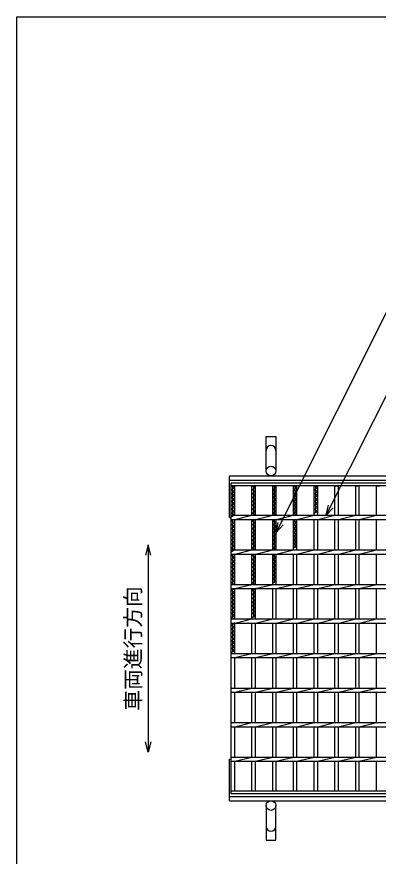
# Model space of a CAD drawing. Units: millimetres, scale not verified. Extents: x -1820 to 1731, y -1282 to 1054.
# Drawn here: x -1729 to -1206, y -161 to 1054 of the extents above; entities that cross this region are included whole.
import ezdxf
from ezdxf.enums import TextEntityAlignment as Align

# ---------------------------------------------------------------- set-up
doc = ezdxf.new("R2010")
doc.units = ezdxf.units.MM
doc.header["$LTSCALE"] = 10
for name, color, linetype, lineweight in [('0_2', 150, 'Continuous', 25), ('16', 3, 'Continuous', 25), ('19', 6, 'Continuous', 25), ('22', 4, 'Continuous', 25)]:
    doc.layers.add(name, color=color, linetype=linetype, lineweight=lineweight)
doc.styles.add('ベクトル', font='')
doc.styles.get('ベクトル').set_extended_font_data('ベクトル')

msp = doc.modelspace()

# ---------------------------------------------------------------- linework, layer by layer
at = {"layer": '0_2'}
for p, q in [((-1729, -1146.5), (-1729, 1053.5)), ((-1729, 1053.5), (1731, 1053.5))]:
    msp.add_line(p, q, dxfattribs=at)
at = {"layer": '0_2', "color": 4}
for p, q in [((-1539, 289.33), (-1543, 274.33)), ((-1535, 274.33), (-1539, 289.33)), ((-1539, 289.33), (-1539, -10.67)), ((-1539, -10.67), (-1543, 4.33)), ((-1535, 4.33), (-1539, -10.67))]:
    msp.add_line(p, q, dxfattribs=at)
at = {"layer": '16'}
for p, q in [((-1419, 379), (-424, 379)), ((-1419, 374.5), (-1419, 379)), ((-424, 374.5), (-1419, 374.5)), ((-1419, -66.5), (-1419, 374.5)), ((-1419, 374.5), (-1414, 374.5)), ((-1414, 371.7), (-1419, 374.5)), ((-1419, 368.9), (-1414, 371.7)), ((-1414, 366.1), (-1419, 368.9)), ((-1419, 363.3), (-1414, 366.1)), ((-1416.5, 332), (-1416.5, 374.5)), ((-1414, 332), (-1414, 374.5)), ((-1389, 332), (-1389, 374.5)), ((-1389, 374.5), (-1384, 374.5)), ((-1384, 371.7), (-1389, 374.5)), ((-1389, 368.9), (-1384, 371.7)), ((-1384, 366.1), (-1389, 368.9)), ((-1389, 363.3), (-1384, 366.1)), ((-1386.5, 332), (-1386.5, 374.5)), ((-1384, 332), (-1384, 374.5)), ((-1359, 332), (-1359, 374.5)), ((-1359, 374.5), (-1354, 374.5)), ((-1354, 371.7), (-1359, 374.5)), ((-1359, 368.9), (-1354, 371.7)), ((-1354, 366.1), (-1359, 368.9)), ((-1359, 363.3), (-1354, 366.1)), ((-1356.5, 332), (-1356.5, 374.5)), ((-1354, 332), (-1354, 374.5)), ((-1329, 332), (-1329, 374.5)), ((-1329, 374.5), (-1324, 374.5)), ((-1324, 371.7), (-1329, 374.5)), ((-1329, 368.9), (-1324, 371.7)), ((-1324, 366.1), (-1329, 368.9)), ((-1329, 363.3), (-1324, 366.1)), ((-1326.5, 332), (-1326.5, 374.5)), ((-1324, 332), (-1324, 374.5)), ((-1299, 332), (-1299, 374.5)), ((-1299, 374.5), (-1294, 374.5)), ((-1294, 371.7), (-1299, 374.5)), ((-1299, 368.9), (-1294, 371.7)), ((-1294, 366.1), (-1299, 368.9)), ((-1299, 363.3), (-1294, 366.1)), ((-1296.5, 335.3), (-1296.5, 374.5)), ((-1294, 332), (-1294, 374.5)), ((-1269, 332), (-1269, 374.5)), ((-1269, 374.5), (-1264, 374.5)), ((-1264, 332), (-1264, 374.5)), ((-1239, 332), (-1239, 374.5)), ((-1239, 374.5), (-1234, 374.5)), ((-1234, 332), (-1234, 374.5)), ((-1209, 332), (-1209, 374.5)), ((-1209, 374.5), (-1204, 374.5)), ((-1414, 360.5), (-1419, 363.3)), ((-1419, 357.7), (-1414, 360.5)), ((-1414, 354.9), (-1419, 357.7)), ((-1419, 352.1), (-1414, 354.9)), ((-1384, 360.5), (-1389, 363.3)), ((-1389, 357.7), (-1384, 360.5)), ((-1384, 354.9), (-1389, 357.7)), ((-1389, 352.1), (-1384, 354.9)), ((-1354, 360.5), (-1359, 363.3)), ((-1359, 357.7), (-1354, 360.5)), ((-1354, 354.9), (-1359, 357.7)), ((-1359, 352.1), (-1354, 354.9)), ((-1324, 360.5), (-1329, 363.3)), ((-1329, 357.7), (-1324, 360.5)), ((-1324, 354.9), (-1329, 357.7)), ((-1329, 352.1), (-1324, 354.9)), ((-1294, 360.5), (-1299, 363.3)), ((-1299, 357.7), (-1294, 360.5)), ((-1294, 354.9), (-1299, 357.7)), ((-1299, 352.1), (-1294, 354.9)), ((-1414, 349.3), (-1419, 352.1)), ((-1419, 346.5), (-1414, 349.3)), ((-1414, 343.7), (-1419, 346.5)), ((-1419, 340.9), (-1414, 343.7)), ((-1414, 338.1), (-1419, 340.9)), ((-1384, 349.3), (-1389, 352.1)), ((-1389, 346.5), (-1384, 349.3)), ((-1384, 343.7), (-1389, 346.5)), ((-1389, 340.9), (-1384, 343.7)), ((-1384, 338.1), (-1389, 340.9)), ((-1354, 349.3), (-1359, 352.1)), ((-1359, 346.5), (-1354, 349.3)), ((-1354, 343.7), (-1359, 346.5)), ((-1359, 340.9), (-1354, 343.7)), ((-1354, 338.1), (-1359, 340.9)), ((-1324, 349.3), (-1329, 352.1)), ((-1329, 346.5), (-1324, 349.3)), ((-1324, 343.7), (-1329, 346.5)), ((-1329, 340.9), (-1324, 343.7)), ((-1324, 338.1), (-1329, 340.9)), ((-1294, 349.3), (-1299, 352.1)), ((-1299, 346.5), (-1294, 349.3)), ((-1294, 343.7), (-1299, 346.5)), ((-1299, 340.9), (-1294, 343.7)), ((-1294, 338.1), (-1299, 340.9)), ((-1419, 335.3), (-1414, 338.1)), ((-1414, 332.5), (-1419, 335.3)), ((-1419, 329.7), (-1414, 332.5)), ((-1419, 332), (-424, 332)), ((-1419, 326), (-1419, 332)), ((-1414, 326), (-1389, 332)), ((-1389, 335.3), (-1384, 338.1)), ((-1384, 332.5), (-1389, 335.3)), ((-1384.89, 332), (-1384, 332.5)), ((-1384, 326), (-1359, 332)), ((-1359, 335.3), (-1354, 338.1)), ((-1354, 332.5), (-1359, 335.3)), ((-1354.89, 332), (-1354, 332.5)), ((-1354, 326), (-1329, 332)), ((-1329, 335.3), (-1324, 338.1)), ((-1324, 332.5), (-1329, 335.3)), ((-1324.89, 332), (-1324, 332.5)), ((-1324, 326), (-1299, 332)), ((-1299, 335.3), (-1294, 338.1)), ((-1294, 326), (-1269, 332)), ((-1264, 326), (-1239, 332)), ((-1234, 326), (-1209, 332)), ((-1419, 326), (-424, 326)), ((-1419, 324.1), (-1415.61, 326)), ((-1414, 321.3), (-1419, 324.1)), ((-1419, 318.5), (-1414, 321.3)), ((-1414, 315.7), (-1419, 318.5)), ((-1416.5, 282), (-1416.5, 326)), ((-1414, 282), (-1414, 326)), ((-1389, 282), (-1389, 326)), ((-1389, 324.1), (-1385.61, 326)), ((-1384, 321.3), (-1389, 324.1)), ((-1389, 318.5), (-1384, 321.3)), ((-1384, 315.7), (-1389, 318.5)), ((-1386.5, 282), (-1386.5, 326)), ((-1384, 282), (-1384, 326)), ((-1359, 282), (-1359, 326)), ((-1359, 324.1), (-1355.61, 326)), ((-1354, 321.3), (-1359, 324.1)), ((-1359, 318.5), (-1354, 321.3)), ((-1354, 315.7), (-1359, 318.5)), ((-1356.5, 282), (-1356.5, 326)), ((-1354, 282), (-1354, 326)), ((-1329, 282), (-1329, 326)), ((-1329, 324.1), (-1325.61, 326)), ((-1324, 321.3), (-1329, 324.1)), ((-1329, 318.5), (-1324, 321.3)), ((-1324, 315.7), (-1329, 318.5)), ((-1326.5, 284.9), (-1326.5, 326)), ((-1324, 282), (-1324, 326)), ((-1299, 282), (-1299, 326)), ((-1294, 282), (-1294, 326)), ((-1269, 282), (-1269, 326)), ((-1264, 282), (-1264, 326)), ((-1239, 282), (-1239, 326)), ((-1234, 282), (-1234, 326)), ((-1209, 282), (-1209, 326)), ((-1419, 312.9), (-1414, 315.7)), ((-1414, 310.1), (-1419, 312.9)), ((-1419, 307.3), (-1414, 310.1)), ((-1414, 304.5), (-1419, 307.3)), ((-1419, 301.7), (-1414, 304.5)), ((-1389, 312.9), (-1384, 315.7)), ((-1384, 310.1), (-1389, 312.9)), ((-1389, 307.3), (-1384, 310.1)), ((-1384, 304.5), (-1389, 307.3)), ((-1389, 301.7), (-1384, 304.5)), ((-1359, 312.9), (-1354, 315.7)), ((-1354, 310.1), (-1359, 312.9)), ((-1359, 307.3), (-1354, 310.1)), ((-1354, 304.5), (-1359, 307.3)), ((-1359, 301.7), (-1354, 304.5)), ((-1329, 312.9), (-1324, 315.7)), ((-1324, 310.1), (-1329, 312.9)), ((-1329, 307.3), (-1324, 310.1)), ((-1324, 304.5), (-1329, 307.3)), ((-1329, 301.7), (-1324, 304.5)), ((-1414, 298.9), (-1419, 301.7)), ((-1419, 296.1), (-1414, 298.9)), ((-1414, 293.3), (-1419, 296.1)), ((-1419, 290.5), (-1414, 293.3)), ((-1384, 298.9), (-1389, 301.7)), ((-1389, 296.1), (-1384, 298.9)), ((-1384, 293.3), (-1389, 296.1)), ((-1389, 290.5), (-1384, 293.3)), ((-1354, 298.9), (-1359, 301.7)), ((-1359, 296.1), (-1354, 298.9)), ((-1354, 293.3), (-1359, 296.1)), ((-1359, 290.5), (-1354, 293.3)), ((-1324, 298.9), (-1329, 301.7)), ((-1329, 296.1), (-1324, 298.9)), ((-1324, 293.3), (-1329, 296.1)), ((-1329, 290.5), (-1324, 293.3)), ((-1414, 287.7), (-1419, 290.5)), ((-1419, 284.9), (-1414, 287.7)), ((-1414, 282.1), (-1419, 284.9)), ((-1419, 279.3), (-1414, 282.1)), ((-1419, 282), (-424, 282)), ((-1419, 276), (-1419, 282)), ((-1414, 276), (-1389, 282)), ((-1384, 287.7), (-1389, 290.5)), ((-1389, 284.9), (-1384, 287.7)), ((-1384, 282.1), (-1389, 284.9)), ((-1384.18, 282), (-1384, 282.1)), ((-1384, 276), (-1359, 282)), ((-1354, 287.7), (-1359, 290.5)), ((-1359, 284.9), (-1354, 287.7)), ((-1354, 282.1), (-1359, 284.9)), ((-1354.18, 282), (-1354, 282.1)), ((-1354, 276), (-1329, 282)), ((-1324, 287.7), (-1329, 290.5)), ((-1329, 284.9), (-1324, 287.7)), ((-1324, 276), (-1299, 282)), ((-1294, 276), (-1269, 282)), ((-1264, 276), (-1239, 282)), ((-1234, 276), (-1209, 282)), ((-1419, 276), (-424, 276)), ((-1419, 273.7), (-1414.89, 276)), ((-1414, 270.9), (-1419, 273.7)), ((-1419, 268.1), (-1414, 270.9)), ((-1414, 265.3), (-1419, 268.1)), ((-1416.5, 232), (-1416.5, 276)), ((-1414, 232), (-1414, 276)), ((-1389, 232), (-1389, 276)), ((-1389, 273.7), (-1384.89, 276)), ((-1384, 270.9), (-1389, 273.7)), ((-1389, 268.1), (-1384, 270.9)), ((-1384, 265.3), (-1389, 268.1)), ((-1386.5, 232), (-1386.5, 276)), ((-1384, 232), (-1384, 276)), ((-1359, 232), (-1359, 276)), ((-1359, 273.7), (-1354.89, 276)), ((-1354, 270.9), (-1359, 273.7)), ((-1359, 268.1), (-1354, 270.9)), ((-1354, 265.3), (-1359, 268.1)), ((-1356.5, 234.5), (-1356.5, 276)), ((-1354, 232), (-1354, 276)), ((-1329, 232), (-1329, 276)), ((-1324, 232), (-1324, 276)), ((-1299, 232), (-1299, 276)), ((-1294, 232), (-1294, 276)), ((-1269, 232), (-1269, 276)), ((-1264, 232), (-1264, 276)), ((-1239, 232), (-1239, 276)), ((-1234, 232), (-1234, 276)), ((-1209, 232), (-1209, 276)), ((-1419, 262.5), (-1414, 265.3)), ((-1414, 259.7), (-1419, 262.5)), ((-1419, 256.9), (-1414, 259.7)), ((-1414, 254.1), (-1419, 256.9)), ((-1389, 262.5), (-1384, 265.3)), ((-1384, 259.7), (-1389, 262.5)), ((-1389, 256.9), (-1384, 259.7)), ((-1384, 254.1), (-1389, 256.9)), ((-1359, 262.5), (-1354, 265.3)), ((-1354, 259.7), (-1359, 262.5)), ((-1359, 256.9), (-1354, 259.7)), ((-1354, 254.1), (-1359, 256.9)), ((-1419, 251.3), (-1414, 254.1)), ((-1414, 248.5), (-1419, 251.3)), ((-1419, 245.7), (-1414, 248.5)), ((-1414, 242.9), (-1419, 245.7)), ((-1389, 251.3), (-1384, 254.1)), ((-1384, 248.5), (-1389, 251.3)), ((-1389, 245.7), (-1384, 248.5)), ((-1384, 242.9), (-1389, 245.7)), ((-1359, 251.3), (-1354, 254.1)), ((-1354, 248.5), (-1359, 251.3)), ((-1359, 245.7), (-1354, 248.5)), ((-1354, 242.9), (-1359, 245.7)), ((-1419, 240.1), (-1414, 242.9)), ((-1414, 237.3), (-1419, 240.1)), ((-1419, 234.5), (-1414, 237.3)), ((-1414.54, 232), (-1419, 234.5)), ((-1419, 232), (-424, 232)), ((-1419, 226), (-1419, 232)), ((-1414, 226), (-1389, 232)), ((-1389, 240.1), (-1384, 242.9)), ((-1384, 237.3), (-1389, 240.1)), ((-1389, 234.5), (-1384, 237.3)), ((-1384.54, 232), (-1389, 234.5)), ((-1384, 226), (-1359, 232)), ((-1359, 240.1), (-1354, 242.9)), ((-1354, 237.3), (-1359, 240.1)), ((-1359, 234.5), (-1354, 237.3)), ((-1354, 226), (-1329, 232)), ((-1324, 226), (-1299, 232)), ((-1294, 226), (-1269, 232)), ((-1264, 226), (-1239, 232)), ((-1234, 226), (-1209, 232)), ((-1419, 226), (-424, 226)), ((-1419, 223.3), (-1414.18, 226)), ((-1414, 220.5), (-1419, 223.3)), ((-1419, 217.7), (-1414, 220.5)), ((-1416.5, 182), (-1416.5, 226)), ((-1414, 182), (-1414, 226)), ((-1389, 182), (-1389, 226)), ((-1389, 223.3), (-1384.18, 226)), ((-1384, 220.5), (-1389, 223.3)), ((-1389, 217.7), (-1384, 220.5)), ((-1386.5, 184.1), (-1386.5, 226)), ((-1384, 182), (-1384, 226)), ((-1359, 182), (-1359, 226)), ((-1354, 182), (-1354, 226)), ((-1329, 182), (-1329, 226)), ((-1324, 182), (-1324, 226)), ((-1299, 182), (-1299, 226)), ((-1294, 182), (-1294, 226)), ((-1269, 182), (-1269, 226)), ((-1264, 182), (-1264, 226)), ((-1239, 182), (-1239, 226)), ((-1234, 182), (-1234, 226)), ((-1209, 182), (-1209, 226)), ((-1414, 214.9), (-1419, 217.7)), ((-1419, 212.1), (-1414, 214.9)), ((-1414, 209.3), (-1419, 212.1)), ((-1419, 206.5), (-1414, 209.3)), ((-1384, 214.9), (-1389, 217.7)), ((-1389, 212.1), (-1384, 214.9)), ((-1384, 209.3), (-1389, 212.1)), ((-1389, 206.5), (-1384, 209.3)), ((-1414, 203.7), (-1419, 206.5)), ((-1419, 200.9), (-1414, 203.7)), ((-1414, 198.1), (-1419, 200.9)), ((-1419, 195.3), (-1414, 198.1)), ((-1414, 192.5), (-1419, 195.3)), ((-1384, 203.7), (-1389, 206.5)), ((-1389, 200.9), (-1384, 203.7)), ((-1384, 198.1), (-1389, 200.9)), ((-1389, 195.3), (-1384, 198.1)), ((-1384, 192.5), (-1389, 195.3)), ((-1419, 189.7), (-1414, 192.5)), ((-1414, 186.9), (-1419, 189.7)), ((-1419, 184.1), (-1414, 186.9)), ((-1415.25, 182), (-1419, 184.1)), ((-1389, 189.7), (-1384, 192.5)), ((-1384, 186.9), (-1389, 189.7)), ((-1389, 184.1), (-1384, 186.9)), ((-1419, 182), (-424, 182)), ((-1419, 176), (-1419, 182)), ((-1419, 176), (-424, 176)), ((-1419, 172.9), (-1414, 175.7)), ((-1414, 170.1), (-1419, 172.9)), ((-1419, 167.3), (-1414, 170.1)), ((-1416.5, 133.7), (-1416.5, 176)), ((-1414, 175.7), (-1414.54, 176)), ((-1414, 176), (-1389, 182)), ((-1414, 132), (-1414, 176)), ((-1389, 132), (-1389, 176)), ((-1384, 176), (-1359, 182)), ((-1384, 132), (-1384, 176)), ((-1359, 132), (-1359, 176)), ((-1354, 176), (-1329, 182)), ((-1354, 132), (-1354, 176)), ((-1329, 132), (-1329, 176)), ((-1324, 176), (-1299, 182)), ((-1324, 132), (-1324, 176)), ((-1299, 132), (-1299, 176)), ((-1294, 176), (-1269, 182)), ((-1294, 132), (-1294, 176)), ((-1269, 132), (-1269, 176)), ((-1264, 176), (-1239, 182)), ((-1264, 132), (-1264, 176)), ((-1239, 132), (-1239, 176)), ((-1234, 176), (-1209, 182)), ((-1234, 132), (-1234, 176)), ((-1209, 132), (-1209, 176)), ((-1414, 164.5), (-1419, 167.3)), ((-1419, 161.7), (-1414, 164.5)), ((-1414, 158.9), (-1419, 161.7)), ((-1419, 156.1), (-1414, 158.9)), ((-1414, 153.3), (-1419, 156.1)), ((-1419, 150.5), (-1414, 153.3)), ((-1414, 147.7), (-1419, 150.5)), ((-1419, 144.9), (-1414, 147.7)), ((-1414, 142.1), (-1419, 144.9)), ((-1419, 139.3), (-1414, 142.1)), ((-1414, 136.5), (-1419, 139.3)), ((-1419, 133.7), (-1414, 136.5)), ((-1419, 132), (-424, 132)), ((-1419, 126), (-1419, 132)), ((-1419, 126), (-424, 126)), ((-1414, 126), (-1389, 132)), ((-1414, 82), (-1414, 126)), ((-1389, 82), (-1389, 126)), ((-1384, 126), (-1359, 132)), ((-1384, 82), (-1384, 126)), ((-1359, 82), (-1359, 126)), ((-1354, 126), (-1329, 132)), ((-1354, 82), (-1354, 126)), ((-1329, 82), (-1329, 126)), ((-1324, 126), (-1299, 132)), ((-1324, 82), (-1324, 126)), ((-1299, 82), (-1299, 126)), ((-1294, 126), (-1269, 132)), ((-1294, 82), (-1294, 126)), ((-1269, 82), (-1269, 126)), ((-1264, 126), (-1239, 132)), ((-1264, 82), (-1264, 126)), ((-1239, 82), (-1239, 126)), ((-1234, 126), (-1209, 132)), ((-1234, 82), (-1234, 126)), ((-1209, 82), (-1209, 126)), ((-1419, 82), (-424, 82)), ((-1419, 76), (-1419, 82)), ((-1419, 76), (-424, 76)), ((-1414, 76), (-1389, 82)), ((-1414, 32), (-1414, 76)), ((-1389, 32), (-1389, 76)), ((-1384, 76), (-1359, 82)), ((-1384, 32), (-1384, 76)), ((-1359, 32), (-1359, 76)), ((-1354, 76), (-1329, 82)), ((-1354, 32), (-1354, 76)), ((-1329, 32), (-1329, 76)), ((-1324, 76), (-1299, 82)), ((-1324, 32), (-1324, 76)), ((-1299, 32), (-1299, 76)), ((-1294, 76), (-1269, 82)), ((-1294, 32), (-1294, 76)), ((-1269, 32), (-1269, 76)), ((-1264, 76), (-1239, 82)), ((-1264, 32), (-1264, 76)), ((-1239, 32), (-1239, 76)), ((-1234, 76), (-1209, 82)), ((-1234, 32), (-1234, 76)), ((-1209, 32), (-1209, 76)), ((-1419, 32), (-424, 32)), ((-1419, 26), (-1419, 32)), ((-1419, 26), (-424, 26)), ((-1414, 26), (-1389, 32)), ((-1414, -18), (-1414, 26)), ((-1389, -18), (-1389, 26)), ((-1384, 26), (-1359, 32)), ((-1384, -18), (-1384, 26)), ((-1359, -18), (-1359, 26)), ((-1354, 26), (-1329, 32)), ((-1354, -18), (-1354, 26)), ((-1329, -18), (-1329, 26)), ((-1324, 26), (-1299, 32)), ((-1324, -18), (-1324, 26)), ((-1299, -18), (-1299, 26)), ((-1294, 26), (-1269, 32)), ((-1294, -18), (-1294, 26)), ((-1269, -18), (-1269, 26)), ((-1264, 26), (-1239, 32)), ((-1264, -18), (-1264, 26)), ((-1239, -18), (-1239, 26)), ((-1234, 26), (-1209, 32)), ((-1234, -18), (-1234, 26)), ((-1209, -18), (-1209, 26)), ((-1419, -18), (-424, -18)), ((-1419, -24), (-1419, -18)), ((-1419, -24), (-424, -24)), ((-1414, -24), (-1389, -18)), ((-1414, -66.5), (-1414, -24)), ((-1389, -66.5), (-1389, -24)), ((-1384, -24), (-1359, -18)), ((-1384, -66.5), (-1384, -24)), ((-1359, -66.5), (-1359, -24)), ((-1354, -24), (-1329, -18)), ((-1354, -66.5), (-1354, -24)), ((-1329, -66.5), (-1329, -24)), ((-1324, -24), (-1299, -18)), ((-1324, -66.5), (-1324, -24)), ((-1299, -66.5), (-1299, -24)), ((-1294, -24), (-1269, -18)), ((-1294, -66.5), (-1294, -24)), ((-1269, -66.5), (-1269, -24)), ((-1264, -24), (-1239, -18)), ((-1264, -66.5), (-1264, -24)), ((-1239, -66.5), (-1239, -24)), ((-1234, -24), (-1209, -18)), ((-1234, -66.5), (-1234, -24)), ((-1209, -66.5), (-1209, -24)), ((-1419, -66.5), (-424, -66.5)), ((-1419, -71), (-1419, -66.5)), ((-1419, -66.5), (-1414, -66.5)), ((-424, -71), (-1419, -71)), ((-1389, -66.5), (-1384, -66.5)), ((-1359, -66.5), (-1354, -66.5)), ((-1329, -66.5), (-1324, -66.5)), ((-1299, -66.5), (-1294, -66.5)), ((-1269, -66.5), (-1264, -66.5)), ((-1239, -66.5), (-1234, -66.5)), ((-1209, -66.5), (-1204, -66.5))]:
    msp.add_line(p, q, dxfattribs=at)
at = {"layer": '19'}
for p, q in [((-1368.5, 396), (-1368.5, 446)), ((-1368.5, 446), (-1354.5, 446)), ((-1354.5, 446), (-1354.5, 396)), ((-1421.5, 389), (-421.5, 389)), ((-1421.5, 329), (-1421.5, 389)), ((-1421.5, 383), (-421.5, 383)), ((-1421.5, 329), (-1419, 329)), ((-1421.5, -81), (-1421.5, -21)), ((-1421.5, -21), (-1419, -21)), ((-1421.5, -75), (-421.5, -75)), ((-1421.5, -81), (-421.5, -81)), ((-1368.5, -88), (-1368.5, -138)), ((-1354.5, -138), (-1354.5, -88)), ((-1368.5, -138), (-1354.5, -138))]:
    msp.add_line(p, q, dxfattribs=at)
for centre in [(-1361.5, 396), (-1361.5, -88)]:
    msp.add_circle(centre, 7, dxfattribs=at)
for centre, start, end in [((-1361.5, 426), 0, 180), ((-1361.5, -118), 180, 0)]:
    msp.add_arc(centre, 7, start, end, dxfattribs=at)
at = {"layer": '22'}
for p, q in [((-1354, 307), (-1171.75, 671.5)), ((-1281.5, 332), (-1135.25, 624.5)), ((-1281.5, 332), (-1278.5, 346.6)), ((-1281.5, 332), (-1271.5, 343)), ((-1354, 307), (-1351, 321.6)), ((-1354, 307), (-1344, 318))]:
    msp.add_line(p, q, dxfattribs=at)

# ---------------------------------------------------------------- texts
at = {"layer": '0_2', "color": 2, "style": 'ベクトル'}
msp.add_text('車両進行方向', height=21.99, rotation=90, dxfattribs=at).set_placement((-1561, 49.33), align=Align.MIDDLE_LEFT)

doc.saveas('drawing.dxf')
